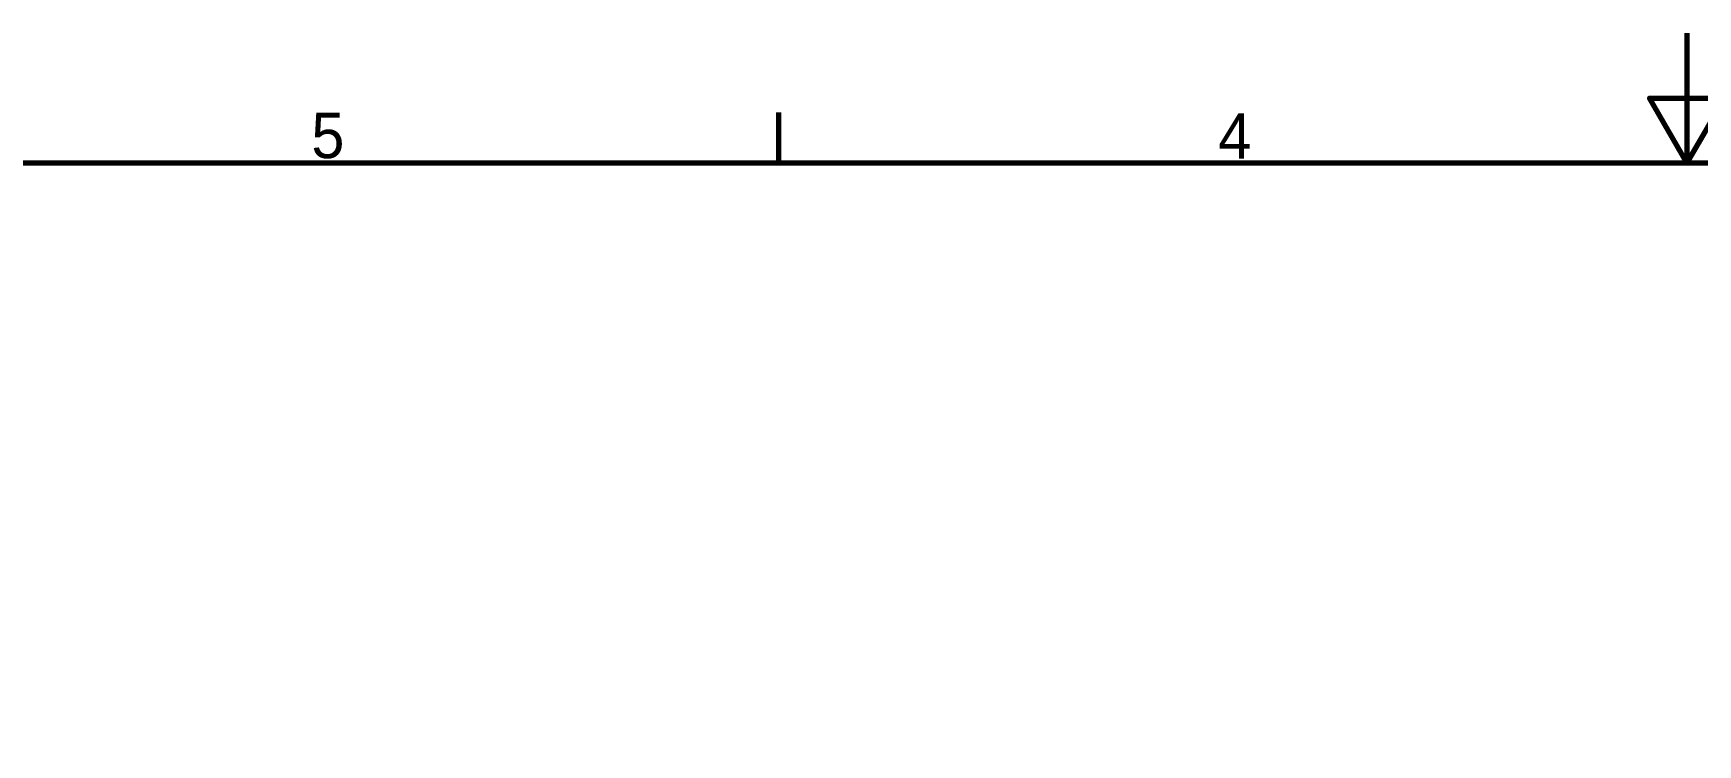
# Model space of a CAD drawing. Header units: millimetres. Extents: x 1021 to 2778, y -197 to 600.
# Drawn here: x 1182.7 to 1433.5, y 492.4 to 599.7 of the extents above; entities that cross this region are included whole.
import ezdxf

# ---------------------------------------------------------------- set-up
doc = ezdxf.new("R2010")
doc.units = ezdxf.units.MM
doc.header["$LTSCALE"] = 2
doc.layers.get('0').update_dxf_attribs({"lineweight": 25})
doc.layers.add('경계(ISO)', color=7, linetype='Continuous', lineweight=70)
doc.styles.get("Standard").update_dxf_attribs({"font": ''})
doc.styles.get('Standard').set_extended_font_data('Gulim')

# ---------------------------------------------------------------- blocks, each defined once
blk = doc.blocks.new('경계 Default Border')
at = {"layer": '경계(ISO)'}
blk.add_line((140, 287), (140, 290.9), dxfattribs=at)
at = {"layer": '경계(ISO)', "flags": 128}
for points in [[(210, 297), (210, 287), (207.11, 292), (212.89, 292), (210, 287)], [(10, 10), (10, 287), (410, 287), (410, 10), (10, 10)]]:
    blk.add_lwpolyline(points, dxfattribs=at)
at = {"layer": '경계(ISO)', "char_height": 3.5, "attachment_point": 7}
for s, insert in [('5', (103.98, 287.32)), ('4', (173.88, 287.32))]:
    blk.add_mtext(s, dxfattribs=dict(at, insert=insert))

msp = doc.modelspace()

# ---------------------------------------------------------------- block references
at = {"color": 0, "xscale": 1.955541042, "yscale": 1.955541042, "zscale": 1.955541042}
msp.add_blockref('경계 Default Border', (1021.2295, 18.9002), dxfattribs=at)

doc.saveas('drawing.dxf')
